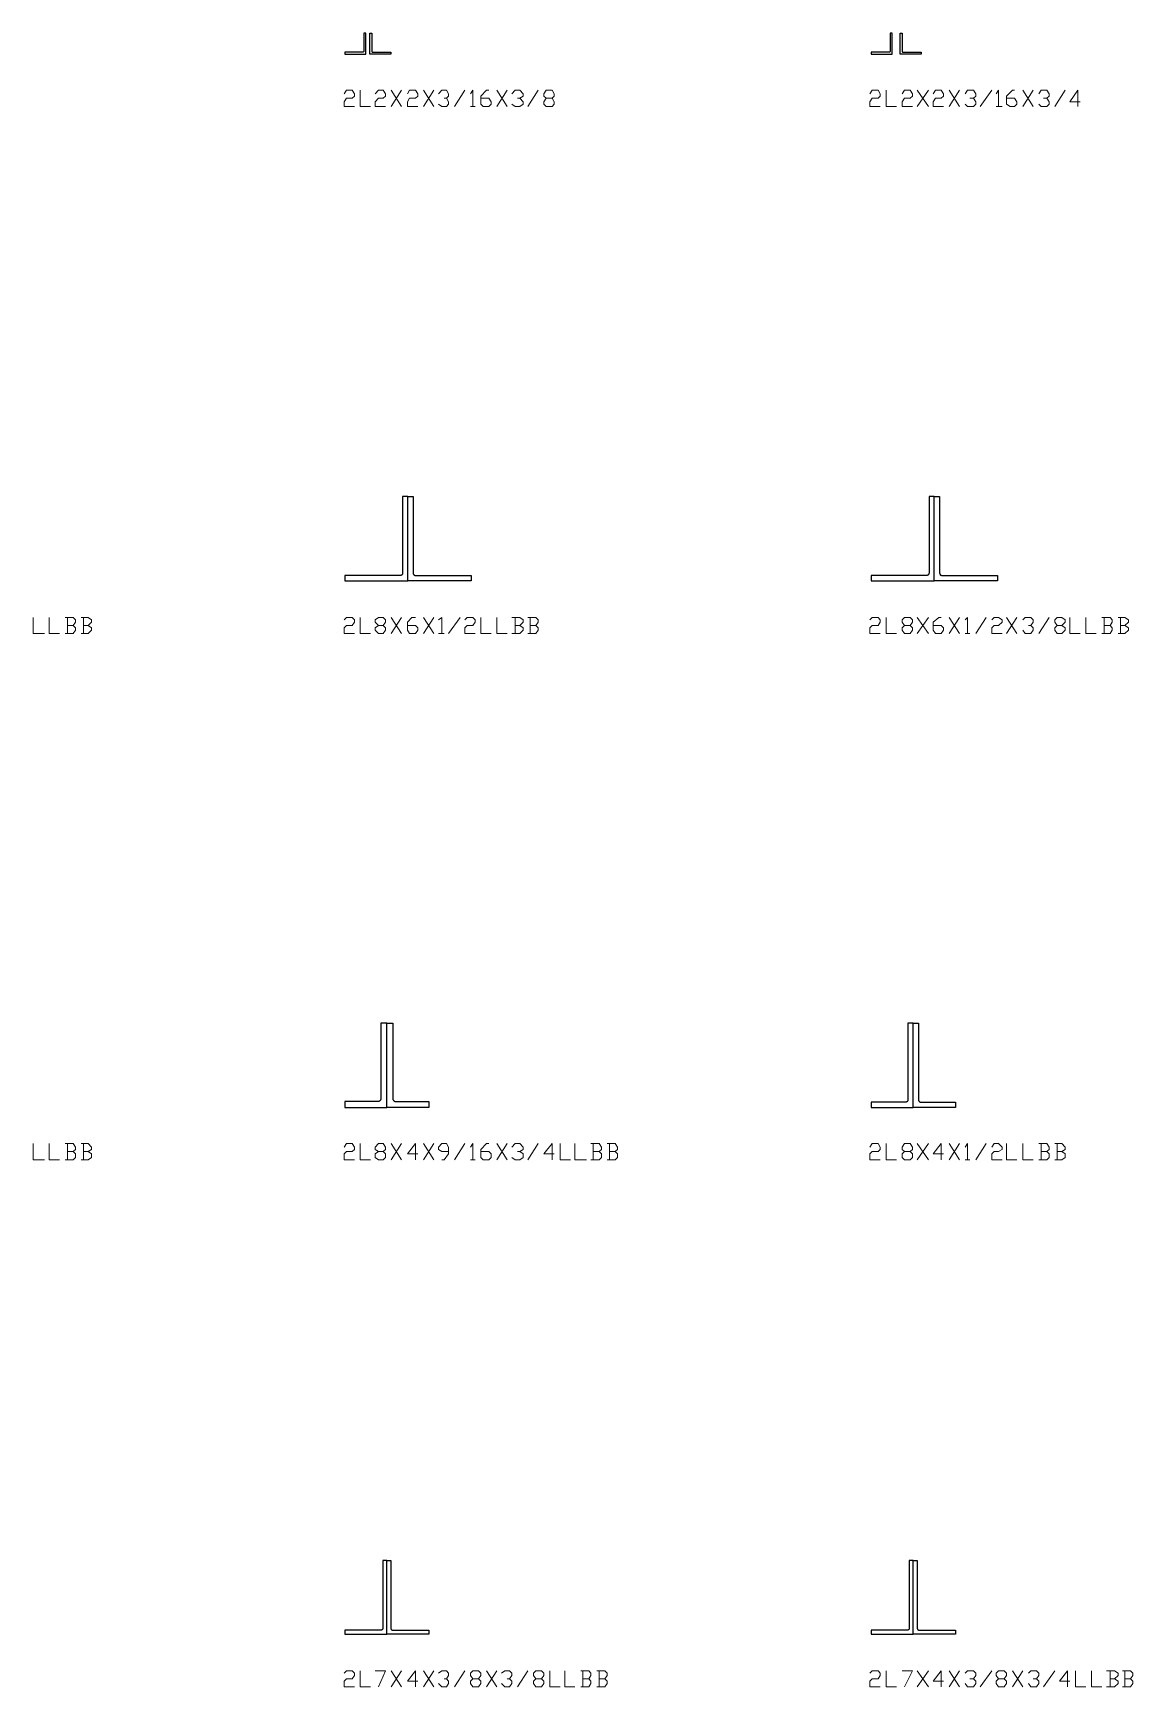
# Model space of a CAD drawing. Header units: inches. Extents: x 0 to 985, y -1555 to 12.
# Drawn here: x 870.4 to 974.9, y -555 to -398 of the extents above; entities that cross this region are included whole.
import ezdxf

# ---------------------------------------------------------------- set-up
doc = ezdxf.new("R2010")
doc.units = ezdxf.units.IN
doc.header["$MEASUREMENT"] = 0
doc.layers.add('AISC_STEEL', color=7, linetype='Continuous')

msp = doc.modelspace()

# ---------------------------------------------------------------- linework, layer by layer
at = {"color": 3, "lineweight": 0}
for points in [[(899.95, -403.76), (900.17, -403.43), (900.71, -403.43), (900.93, -403.76), (900.93, -403.98), (900.71, -404.19), (900.17, -404.19), (899.95, -404.52), (899.95, -404.96), (900.93, -404.96)], [(901.47, -403.43), (901.47, -404.96), (902.46, -404.96)], [(902.89, -403.76), (903.22, -403.43), (903.66, -403.43), (903.87, -403.76), (903.87, -403.98), (903.66, -404.19), (903.22, -404.19), (902.89, -404.52), (902.89, -404.96), (903.87, -404.96)], [(904.42, -404.96), (905.4, -403.43)], [(904.42, -403.43), (905.4, -404.96)], [(905.95, -403.76), (906.16, -403.43), (906.71, -403.43), (906.93, -403.76), (906.93, -403.98), (906.71, -404.19), (906.16, -404.19), (905.95, -404.52), (905.95, -404.96), (906.93, -404.96)], [(907.47, -404.96), (908.45, -403.43)], [(907.47, -403.43), (908.45, -404.96)], [(908.89, -403.76), (909.22, -403.43), (909.65, -403.43), (909.87, -403.76), (909.87, -403.98), (909.65, -404.19), (909.44, -404.19)], [(910.42, -404.96), (911.4, -403.43)], [(911.94, -403.76), (912.16, -403.43), (912.16, -404.96)], [(912.92, -404.19), (913.69, -404.19), (913.91, -404.52), (913.91, -404.74), (913.69, -404.96), (913.14, -404.96), (912.92, -404.74), (912.92, -403.98), (913.47, -403.43), (913.69, -403.43)], [(914.45, -404.96), (915.43, -403.43)], [(914.45, -403.43), (915.43, -404.96)], [(915.87, -403.76), (916.2, -403.43), (916.63, -403.43), (916.96, -403.76), (916.96, -403.98), (916.63, -404.19), (916.41, -404.19)], [(917.4, -404.96), (918.38, -403.43)], [(919.69, -404.19), (919.9, -404.52), (919.9, -404.74), (919.69, -404.96), (919.14, -404.96), (918.92, -404.74), (918.92, -404.52), (919.14, -404.19), (919.69, -404.19), (919.9, -403.98), (919.9, -403.76), (919.69, -403.43), (919.14, -403.43), (918.92, -403.76), (918.92, -403.98), (919.14, -404.19)], [(949.89, -403.76), (950.11, -403.43), (950.66, -403.43), (950.87, -403.76), (950.87, -403.98), (950.66, -404.19), (950.11, -404.19), (949.89, -404.52), (949.89, -404.96), (950.87, -404.96)], [(951.42, -403.43), (951.42, -404.96), (952.4, -404.96)], [(952.95, -403.76), (953.16, -403.43), (953.71, -403.43), (953.93, -403.76), (953.93, -403.98), (953.71, -404.19), (953.16, -404.19), (952.95, -404.52), (952.95, -404.96), (953.93, -404.96)], [(954.36, -404.96), (955.45, -403.43)], [(954.36, -403.43), (955.45, -404.96)], [(955.89, -403.76), (956.11, -403.43), (956.65, -403.43), (956.87, -403.76), (956.87, -403.98), (956.65, -404.19), (956.11, -404.19), (955.89, -404.52), (955.89, -404.96), (956.87, -404.96)], [(957.42, -404.96), (958.4, -403.43)], [(957.42, -403.43), (958.4, -404.96)], [(958.94, -403.76), (959.16, -403.43), (959.71, -403.43), (959.93, -403.76), (959.93, -403.98), (959.71, -404.19), (959.38, -404.19)], [(960.36, -404.96), (961.45, -403.43)], [(961.89, -403.76), (962.11, -403.43), (962.11, -404.96)], [(962.87, -404.19), (963.63, -404.19), (963.85, -404.52), (963.85, -404.74), (963.63, -404.96), (963.2, -404.96), (962.87, -404.74), (962.87, -403.98), (963.42, -403.43), (963.63, -403.43)], [(964.4, -404.96), (965.38, -403.43)], [(964.4, -403.43), (965.38, -404.96)], [(965.92, -403.76), (966.14, -403.43), (966.69, -403.43), (966.91, -403.76), (966.91, -403.98), (966.69, -404.19), (966.36, -404.19)], [(967.45, -404.96), (968.43, -403.43)], [(969.85, -404.52), (968.87, -404.52), (969.63, -403.43), (969.63, -404.96)], [(909.65, -404.19), (909.87, -404.52), (909.87, -404.74), (909.65, -404.96), (909.22, -404.96), (908.89, -404.74)], [(911.94, -404.96), (912.38, -404.96)], [(916.63, -404.19), (916.96, -404.52), (916.96, -404.74), (916.63, -404.96), (916.2, -404.96), (915.87, -404.74)], [(959.71, -404.19), (959.93, -404.52), (959.93, -404.74), (959.71, -404.96), (959.16, -404.96), (958.94, -404.74)], [(961.89, -404.96), (962.43, -404.96)], [(966.69, -404.19), (966.91, -404.52), (966.91, -404.74), (966.69, -404.96), (966.14, -404.96), (965.92, -404.74)], [(870.39, -453.48), (870.39, -455.01), (871.49, -455.01)], [(871.92, -453.48), (871.92, -455.01), (872.9, -455.01)], [(874.21, -454.25), (874.43, -453.92), (874.43, -453.7), (874.21, -453.48), (873.45, -453.48)], [(873.67, -453.48), (873.67, -455.01)], [(875.63, -454.25), (875.96, -453.92), (875.96, -453.7), (875.63, -453.48), (874.98, -453.48)], [(875.19, -453.48), (875.19, -455.01)], [(899.95, -453.7), (900.17, -453.48), (900.71, -453.48), (900.93, -453.7), (900.93, -453.92), (900.71, -454.25), (900.17, -454.25), (899.95, -454.47), (899.95, -455.01), (900.93, -455.01)], [(901.47, -453.48), (901.47, -455.01), (902.46, -455.01)], [(903.66, -454.25), (903.87, -454.47), (903.87, -454.68), (903.66, -455.01), (903.22, -455.01), (902.89, -454.68), (902.89, -454.47), (903.22, -454.25), (903.66, -454.25), (903.87, -453.92), (903.87, -453.7), (903.66, -453.48), (903.22, -453.48), (902.89, -453.7), (902.89, -453.92), (903.22, -454.25)], [(904.42, -455.01), (905.4, -453.48)], [(904.42, -453.48), (905.4, -455.01)], [(905.95, -454.25), (906.71, -454.25), (906.93, -454.47), (906.93, -454.68), (906.71, -455.01), (906.16, -455.01), (905.95, -454.68), (905.95, -453.92), (906.38, -453.48), (906.71, -453.48)], [(907.47, -455.01), (908.45, -453.48)], [(907.47, -453.48), (908.45, -455.01)], [(908.89, -453.7), (909.22, -453.48), (909.22, -455.01)], [(909.87, -455.01), (910.96, -453.48)], [(911.4, -453.7), (911.62, -453.48), (912.16, -453.48), (912.38, -453.7), (912.38, -453.92), (912.16, -454.25), (911.62, -454.25), (911.4, -454.47), (911.4, -455.01), (912.38, -455.01)], [(912.92, -453.48), (912.92, -455.01), (913.91, -455.01)], [(914.45, -453.48), (914.45, -455.01), (915.43, -455.01)], [(916.63, -454.25), (916.96, -453.92), (916.96, -453.7), (916.63, -453.48), (915.87, -453.48)], [(916.2, -453.48), (916.2, -455.01)], [(918.16, -454.25), (918.38, -453.92), (918.38, -453.7), (918.16, -453.48), (917.4, -453.48)], [(917.61, -453.48), (917.61, -455.01)], [(949.89, -453.7), (950.11, -453.48), (950.66, -453.48), (950.87, -453.7), (950.87, -453.92), (950.66, -454.25), (950.11, -454.25), (949.89, -454.47), (949.89, -455.01), (950.87, -455.01)], [(951.42, -453.48), (951.42, -455.01), (952.4, -455.01)], [(953.71, -454.25), (953.93, -454.47), (953.93, -454.68), (953.71, -455.01), (953.16, -455.01), (952.95, -454.68), (952.95, -454.47), (953.16, -454.25), (953.71, -454.25), (953.93, -453.92), (953.93, -453.7), (953.71, -453.48), (953.16, -453.48), (952.95, -453.7), (952.95, -453.92), (953.16, -454.25)], [(954.36, -455.01), (955.45, -453.48)], [(954.36, -453.48), (955.45, -455.01)], [(955.89, -454.25), (956.65, -454.25), (956.87, -454.47), (956.87, -454.68), (956.65, -455.01), (956.11, -455.01), (955.89, -454.68), (955.89, -453.92), (956.44, -453.48), (956.65, -453.48)], [(957.42, -455.01), (958.4, -453.48)], [(957.42, -453.48), (958.4, -455.01)], [(958.94, -453.7), (959.16, -453.48), (959.16, -455.01)], [(959.93, -455.01), (960.91, -453.48)], [(961.45, -453.7), (961.67, -453.48), (962.11, -453.48), (962.43, -453.7), (962.43, -453.92), (962.11, -454.25), (961.67, -454.25), (961.45, -454.47), (961.45, -455.01), (962.43, -455.01)], [(962.87, -455.01), (963.85, -453.48)], [(962.87, -453.48), (963.85, -455.01)], [(964.4, -453.7), (964.62, -453.48), (965.16, -453.48), (965.38, -453.7), (965.38, -453.92), (965.16, -454.25), (964.94, -454.25)], [(965.92, -455.01), (966.91, -453.48)], [(968.1, -454.25), (968.43, -454.47), (968.43, -454.68), (968.1, -455.01), (967.67, -455.01), (967.45, -454.68), (967.45, -454.47), (967.67, -454.25), (968.1, -454.25), (968.43, -453.92), (968.43, -453.7), (968.1, -453.48), (967.67, -453.48), (967.45, -453.7), (967.45, -453.92), (967.67, -454.25)], [(968.87, -453.48), (968.87, -455.01), (969.85, -455.01)], [(970.4, -453.48), (970.4, -455.01), (971.38, -455.01)], [(972.69, -454.25), (972.9, -453.92), (972.9, -453.7), (972.69, -453.48), (971.92, -453.48)], [(972.14, -453.48), (972.14, -455.01)], [(974.1, -454.25), (974.43, -453.92), (974.43, -453.7), (974.1, -453.48), (973.45, -453.48)], [(973.67, -453.48), (973.67, -455.01)], [(873.45, -455.01), (874.21, -455.01), (874.43, -454.68), (874.43, -454.47), (874.21, -454.25), (873.67, -454.25)], [(874.98, -455.01), (875.63, -455.01), (875.96, -454.68), (875.96, -454.47), (875.63, -454.25), (875.19, -454.25)], [(908.89, -455.01), (909.44, -455.01)], [(915.87, -455.01), (916.63, -455.01), (916.96, -454.68), (916.96, -454.47), (916.63, -454.25), (916.2, -454.25)], [(917.4, -455.01), (918.16, -455.01), (918.38, -454.68), (918.38, -454.47), (918.16, -454.25), (917.61, -454.25)], [(958.94, -455.01), (959.38, -455.01)], [(965.16, -454.25), (965.38, -454.47), (965.38, -454.68), (965.16, -455.01), (964.62, -455.01), (964.4, -454.68)], [(971.92, -455.01), (972.69, -455.01), (972.9, -454.68), (972.9, -454.47), (972.69, -454.25), (972.14, -454.25)], [(973.45, -455.01), (974.1, -455.01), (974.43, -454.68), (974.43, -454.47), (974.1, -454.25), (973.67, -454.25)], [(870.39, -503.43), (870.39, -504.96), (871.49, -504.96)], [(871.92, -503.43), (871.92, -504.96), (872.9, -504.96)], [(874.21, -504.19), (874.43, -503.98), (874.43, -503.76), (874.21, -503.43), (873.45, -503.43)], [(873.67, -503.43), (873.67, -504.96)], [(875.63, -504.19), (875.96, -503.98), (875.96, -503.76), (875.63, -503.43), (874.98, -503.43)], [(875.19, -503.43), (875.19, -504.96)], [(899.95, -503.76), (900.17, -503.43), (900.71, -503.43), (900.93, -503.76), (900.93, -503.98), (900.71, -504.19), (900.17, -504.19), (899.95, -504.41), (899.95, -504.96), (900.93, -504.96)], [(901.47, -503.43), (901.47, -504.96), (902.46, -504.96)], [(903.66, -504.19), (903.87, -504.41), (903.87, -504.74), (903.66, -504.96), (903.22, -504.96), (902.89, -504.74), (902.89, -504.41), (903.22, -504.19), (903.66, -504.19), (903.87, -503.98), (903.87, -503.76), (903.66, -503.43), (903.22, -503.43), (902.89, -503.76), (902.89, -503.98), (903.22, -504.19)], [(904.42, -504.96), (905.4, -503.43)], [(904.42, -503.43), (905.4, -504.96)], [(906.93, -504.41), (905.95, -504.41), (906.71, -503.43), (906.71, -504.96)], [(907.47, -504.96), (908.45, -503.43)], [(907.47, -503.43), (908.45, -504.96)], [(909.22, -504.96), (909.44, -504.96), (909.87, -504.41), (909.87, -503.76), (909.65, -503.43), (909.22, -503.43), (908.89, -503.76), (908.89, -503.98), (909.22, -504.19), (909.87, -504.19)], [(910.42, -504.96), (911.4, -503.43)], [(911.94, -503.76), (912.16, -503.43), (912.16, -504.96)], [(912.92, -504.19), (913.69, -504.19), (913.91, -504.41), (913.91, -504.74), (913.69, -504.96), (913.14, -504.96), (912.92, -504.74), (912.92, -503.98), (913.47, -503.43), (913.69, -503.43)], [(914.45, -504.96), (915.43, -503.43)], [(914.45, -503.43), (915.43, -504.96)], [(915.87, -503.76), (916.2, -503.43), (916.63, -503.43), (916.96, -503.76), (916.96, -503.98), (916.63, -504.19), (916.41, -504.19)], [(917.4, -504.96), (918.38, -503.43)], [(919.9, -504.41), (918.92, -504.41), (919.69, -503.43), (919.69, -504.96)], [(920.45, -503.43), (920.45, -504.96), (921.43, -504.96)], [(921.87, -503.43), (921.87, -504.96), (922.96, -504.96)], [(924.16, -504.19), (924.38, -503.98), (924.38, -503.76), (924.16, -503.43), (923.39, -503.43)], [(923.61, -503.43), (923.61, -504.96)], [(925.68, -504.19), (925.9, -503.98), (925.9, -503.76), (925.68, -503.43), (924.92, -503.43)], [(925.14, -503.43), (925.14, -504.96)], [(949.89, -503.76), (950.11, -503.43), (950.66, -503.43), (950.87, -503.76), (950.87, -503.98), (950.66, -504.19), (950.11, -504.19), (949.89, -504.41), (949.89, -504.96), (950.87, -504.96)], [(951.42, -503.43), (951.42, -504.96), (952.4, -504.96)], [(953.71, -504.19), (953.93, -504.41), (953.93, -504.74), (953.71, -504.96), (953.16, -504.96), (952.95, -504.74), (952.95, -504.41), (953.16, -504.19), (953.71, -504.19), (953.93, -503.98), (953.93, -503.76), (953.71, -503.43), (953.16, -503.43), (952.95, -503.76), (952.95, -503.98), (953.16, -504.19)], [(954.36, -504.96), (955.45, -503.43)], [(954.36, -503.43), (955.45, -504.96)], [(956.87, -504.41), (955.89, -504.41), (956.65, -503.43), (956.65, -504.96)], [(957.42, -504.96), (958.4, -503.43)], [(957.42, -503.43), (958.4, -504.96)], [(958.94, -503.76), (959.16, -503.43), (959.16, -504.96)], [(959.93, -504.96), (960.91, -503.43)], [(961.45, -503.76), (961.67, -503.43), (962.11, -503.43), (962.43, -503.76), (962.43, -503.98), (962.11, -504.19), (961.67, -504.19), (961.45, -504.41), (961.45, -504.96), (962.43, -504.96)], [(962.87, -503.43), (962.87, -504.96), (963.85, -504.96)], [(964.4, -503.43), (964.4, -504.96), (965.38, -504.96)], [(966.69, -504.19), (966.91, -503.98), (966.91, -503.76), (966.69, -503.43), (965.92, -503.43)], [(966.14, -503.43), (966.14, -504.96)], [(968.1, -504.19), (968.43, -503.98), (968.43, -503.76), (968.1, -503.43), (967.45, -503.43)], [(967.67, -503.43), (967.67, -504.96)], [(873.45, -504.96), (874.21, -504.96), (874.43, -504.74), (874.43, -504.41), (874.21, -504.19), (873.67, -504.19)], [(874.98, -504.96), (875.63, -504.96), (875.96, -504.74), (875.96, -504.41), (875.63, -504.19), (875.19, -504.19)], [(911.94, -504.96), (912.38, -504.96)], [(916.63, -504.19), (916.96, -504.41), (916.96, -504.74), (916.63, -504.96), (916.2, -504.96), (915.87, -504.74)], [(923.39, -504.96), (924.16, -504.96), (924.38, -504.74), (924.38, -504.41), (924.16, -504.19), (923.61, -504.19)], [(924.92, -504.96), (925.68, -504.96), (925.9, -504.74), (925.9, -504.41), (925.68, -504.19), (925.14, -504.19)], [(958.94, -504.96), (959.38, -504.96)], [(965.92, -504.96), (966.69, -504.96), (966.91, -504.74), (966.91, -504.41), (966.69, -504.19), (966.14, -504.19)], [(967.45, -504.96), (968.1, -504.96), (968.43, -504.74), (968.43, -504.41), (968.1, -504.19), (967.67, -504.19)], [(899.95, -553.7), (900.17, -553.48), (900.71, -553.48), (900.93, -553.7), (900.93, -553.92), (900.71, -554.25), (900.17, -554.25), (899.95, -554.47), (899.95, -555.01), (900.93, -555.01)], [(901.47, -553.48), (901.47, -555.01), (902.46, -555.01)], [(902.89, -553.48), (903.87, -553.48), (903.22, -555.01)], [(904.42, -555.01), (905.4, -553.48)], [(904.42, -553.48), (905.4, -555.01)], [(906.93, -554.47), (905.95, -554.47), (906.71, -553.48), (906.71, -555.01)], [(907.47, -555.01), (908.45, -553.48)], [(907.47, -553.48), (908.45, -555.01)], [(908.89, -553.7), (909.22, -553.48), (909.65, -553.48), (909.87, -553.7), (909.87, -553.92), (909.65, -554.25), (909.44, -554.25)], [(909.65, -554.25), (909.87, -554.47), (909.87, -554.68), (909.65, -555.01), (909.22, -555.01), (908.89, -554.68)], [(910.42, -555.01), (911.4, -553.48)], [(912.71, -554.25), (912.92, -554.47), (912.92, -554.68), (912.71, -555.01), (912.16, -555.01), (911.94, -554.68), (911.94, -554.47), (912.16, -554.25), (912.71, -554.25), (912.92, -553.92), (912.92, -553.7), (912.71, -553.48), (912.16, -553.48), (911.94, -553.7), (911.94, -553.92), (912.16, -554.25)], [(913.47, -555.01), (914.45, -553.48)], [(913.47, -553.48), (914.45, -555.01)], [(914.89, -553.7), (915.22, -553.48), (915.65, -553.48), (915.87, -553.7), (915.87, -553.92), (915.65, -554.25), (915.43, -554.25)], [(915.65, -554.25), (915.87, -554.47), (915.87, -554.68), (915.65, -555.01), (915.22, -555.01), (914.89, -554.68)], [(916.41, -555.01), (917.4, -553.48)], [(918.7, -554.25), (918.92, -554.47), (918.92, -554.68), (918.7, -555.01), (918.16, -555.01), (917.94, -554.68), (917.94, -554.47), (918.16, -554.25), (918.7, -554.25), (918.92, -553.92), (918.92, -553.7), (918.7, -553.48), (918.16, -553.48), (917.94, -553.7), (917.94, -553.92), (918.16, -554.25)], [(919.47, -553.48), (919.47, -555.01), (920.45, -555.01)], [(920.89, -553.48), (920.89, -555.01), (921.87, -555.01)], [(923.18, -554.25), (923.39, -553.92), (923.39, -553.7), (923.18, -553.48), (922.41, -553.48)], [(922.41, -555.01), (923.18, -555.01), (923.39, -554.68), (923.39, -554.47), (923.18, -554.25), (922.63, -554.25)], [(922.63, -553.48), (922.63, -555.01)], [(924.7, -554.25), (924.92, -553.92), (924.92, -553.7), (924.7, -553.48), (923.94, -553.48)], [(923.94, -555.01), (924.7, -555.01), (924.92, -554.68), (924.92, -554.47), (924.7, -554.25), (924.16, -554.25)], [(924.16, -553.48), (924.16, -555.01)], [(949.89, -553.7), (950.11, -553.48), (950.66, -553.48), (950.87, -553.7), (950.87, -553.92), (950.66, -554.25), (950.11, -554.25), (949.89, -554.47), (949.89, -555.01), (950.87, -555.01)], [(951.42, -553.48), (951.42, -555.01), (952.4, -555.01)], [(952.95, -553.48), (953.93, -553.48), (953.16, -555.01)], [(954.36, -555.01), (955.45, -553.48)], [(954.36, -553.48), (955.45, -555.01)], [(956.87, -554.47), (955.89, -554.47), (956.65, -553.48), (956.65, -555.01)], [(957.42, -555.01), (958.4, -553.48)], [(957.42, -553.48), (958.4, -555.01)], [(958.94, -553.7), (959.16, -553.48), (959.71, -553.48), (959.93, -553.7), (959.93, -553.92), (959.71, -554.25), (959.38, -554.25)], [(959.71, -554.25), (959.93, -554.47), (959.93, -554.68), (959.71, -555.01), (959.16, -555.01), (958.94, -554.68)], [(960.36, -555.01), (961.45, -553.48)], [(962.65, -554.25), (962.87, -554.47), (962.87, -554.68), (962.65, -555.01), (962.11, -555.01), (961.89, -554.68), (961.89, -554.47), (962.11, -554.25), (962.65, -554.25), (962.87, -553.92), (962.87, -553.7), (962.65, -553.48), (962.11, -553.48), (961.89, -553.7), (961.89, -553.92), (962.11, -554.25)], [(963.42, -555.01), (964.4, -553.48)], [(963.42, -553.48), (964.4, -555.01)], [(964.94, -553.7), (965.16, -553.48), (965.71, -553.48), (965.92, -553.7), (965.92, -553.92), (965.71, -554.25), (965.38, -554.25)], [(965.71, -554.25), (965.92, -554.47), (965.92, -554.68), (965.71, -555.01), (965.16, -555.01), (964.94, -554.68)], [(966.36, -555.01), (967.45, -553.48)], [(968.87, -554.47), (967.89, -554.47), (968.65, -553.48), (968.65, -555.01)], [(969.41, -553.48), (969.41, -555.01), (970.4, -555.01)], [(970.94, -553.48), (970.94, -555.01), (971.92, -555.01)], [(973.12, -554.25), (973.45, -553.92), (973.45, -553.7), (973.12, -553.48), (972.36, -553.48)], [(972.36, -555.01), (973.12, -555.01), (973.45, -554.68), (973.45, -554.47), (973.12, -554.25), (972.69, -554.25)], [(972.69, -553.48), (972.69, -555.01)], [(974.65, -554.25), (974.87, -553.92), (974.87, -553.7), (974.65, -553.48), (973.88, -553.48)], [(973.88, -555.01), (974.65, -555.01), (974.87, -554.68), (974.87, -554.47), (974.65, -554.25), (974.1, -554.25)], [(974.1, -553.48), (974.1, -555.01)]]:
    msp.add_lwpolyline(points, dxfattribs=at)
at = {"layer": 'AISC_STEEL'}
for points in [[(900, -400), (902, -400), (902, -398), (901.81, -398), (901.81, -399.72), (901.81, -399.73), (901.81, -399.74), (901.8, -399.75), (901.8, -399.76), (901.79, -399.78), (901.78, -399.78), (901.78, -399.79), (901.76, -399.8), (901.75, -399.8), (901.74, -399.81), (901.73, -399.81), (901.72, -399.81), (900, -399.81)], [(904.38, -400), (902.38, -400), (902.38, -398), (902.56, -398), (902.56, -399.72), (902.56, -399.73), (902.57, -399.74), (902.57, -399.75), (902.58, -399.76), (902.58, -399.78), (902.59, -399.78), (902.6, -399.79), (902.61, -399.8), (902.62, -399.8), (902.63, -399.81), (902.64, -399.81), (902.66, -399.81), (904.38, -399.81)], [(950, -400), (952, -400), (952, -398), (951.81, -398), (951.81, -399.72), (951.81, -399.73), (951.81, -399.74), (951.8, -399.75), (951.8, -399.76), (951.79, -399.78), (951.78, -399.78), (951.78, -399.79), (951.76, -399.8), (951.75, -399.8), (951.74, -399.81), (951.73, -399.81), (951.72, -399.81), (950, -399.81)], [(954.75, -400), (952.75, -400), (952.75, -398), (952.94, -398), (952.94, -399.72), (952.94, -399.73), (952.94, -399.74), (952.95, -399.75), (952.95, -399.76), (952.96, -399.78), (952.97, -399.78), (952.97, -399.79), (952.99, -399.8), (953, -399.8), (953.01, -399.81), (953.02, -399.81), (953.03, -399.81), (954.75, -399.81)], [(900, -450), (906, -450), (906, -442), (905.5, -442), (905.5, -449.25), (905.5, -449.28), (905.49, -449.31), (905.49, -449.33), (905.48, -449.36), (905.46, -449.38), (905.45, -449.41), (905.43, -449.43), (905.41, -449.45), (905.38, -449.46), (905.36, -449.48), (905.33, -449.49), (905.31, -449.49), (905.28, -449.5), (905.25, -449.5), (900, -449.5)], [(912, -450), (906, -450), (906, -442), (906.5, -442), (906.5, -449.25), (906.5, -449.28), (906.51, -449.31), (906.51, -449.33), (906.52, -449.36), (906.54, -449.38), (906.55, -449.41), (906.57, -449.43), (906.59, -449.45), (906.62, -449.46), (906.64, -449.48), (906.67, -449.49), (906.69, -449.49), (906.72, -449.5), (906.75, -449.5), (912, -449.5)], [(950, -450), (956, -450), (956, -442), (955.5, -442), (955.5, -449.25), (955.5, -449.28), (955.49, -449.31), (955.49, -449.33), (955.48, -449.36), (955.46, -449.38), (955.45, -449.41), (955.43, -449.43), (955.41, -449.45), (955.38, -449.46), (955.36, -449.48), (955.33, -449.49), (955.31, -449.49), (955.28, -449.5), (955.25, -449.5), (950, -449.5)], [(962, -450), (956, -450), (956, -442), (956.5, -442), (956.5, -449.25), (956.5, -449.28), (956.51, -449.31), (956.51, -449.33), (956.52, -449.36), (956.54, -449.38), (956.55, -449.41), (956.57, -449.43), (956.59, -449.45), (956.62, -449.46), (956.64, -449.48), (956.67, -449.49), (956.69, -449.49), (956.72, -449.5), (956.75, -449.5), (962, -449.5)], [(900, -500), (904, -500), (904, -492), (903.44, -492), (903.44, -499.16), (903.44, -499.18), (903.43, -499.21), (903.42, -499.24), (903.41, -499.27), (903.4, -499.3), (903.38, -499.32), (903.36, -499.34), (903.34, -499.36), (903.32, -499.38), (903.3, -499.4), (903.27, -499.41), (903.24, -499.42), (903.21, -499.43), (903.18, -499.44), (903.16, -499.44), (900, -499.44)], [(908, -500), (904, -500), (904, -492), (904.56, -492), (904.56, -499.16), (904.56, -499.18), (904.57, -499.21), (904.58, -499.24), (904.59, -499.27), (904.6, -499.3), (904.62, -499.32), (904.64, -499.34), (904.66, -499.36), (904.68, -499.38), (904.7, -499.4), (904.73, -499.41), (904.76, -499.42), (904.79, -499.43), (904.82, -499.44), (904.84, -499.44), (908, -499.44)], [(950, -500), (954, -500), (954, -492), (953.5, -492), (953.5, -499.25), (953.5, -499.28), (953.49, -499.31), (953.49, -499.33), (953.48, -499.36), (953.46, -499.38), (953.45, -499.41), (953.43, -499.43), (953.41, -499.45), (953.38, -499.46), (953.36, -499.48), (953.33, -499.49), (953.31, -499.49), (953.28, -499.5), (953.25, -499.5), (950, -499.5)], [(958, -500), (954, -500), (954, -492), (954.5, -492), (954.5, -499.25), (954.5, -499.28), (954.51, -499.31), (954.51, -499.33), (954.52, -499.36), (954.54, -499.38), (954.55, -499.41), (954.57, -499.43), (954.59, -499.45), (954.62, -499.46), (954.64, -499.48), (954.67, -499.49), (954.69, -499.49), (954.72, -499.5), (954.75, -499.5), (958, -499.5)], [(900, -550), (904, -550), (904, -543), (903.62, -543), (903.62, -549.44), (903.62, -549.46), (903.62, -549.49), (903.61, -549.51), (903.6, -549.53), (903.59, -549.55), (903.57, -549.57), (903.55, -549.59), (903.53, -549.6), (903.51, -549.61), (903.49, -549.62), (903.46, -549.62), (903.44, -549.62), (900, -549.62)], [(908, -550), (904, -550), (904, -543), (904.38, -543), (904.38, -549.44), (904.38, -549.46), (904.38, -549.49), (904.39, -549.51), (904.4, -549.53), (904.41, -549.55), (904.43, -549.57), (904.45, -549.59), (904.47, -549.6), (904.49, -549.61), (904.51, -549.62), (904.54, -549.62), (904.56, -549.62), (908, -549.62)], [(950, -550), (954, -550), (954, -543), (953.62, -543), (953.62, -549.44), (953.62, -549.46), (953.62, -549.49), (953.61, -549.51), (953.6, -549.53), (953.59, -549.55), (953.57, -549.57), (953.55, -549.59), (953.53, -549.6), (953.51, -549.61), (953.49, -549.62), (953.46, -549.62), (953.44, -549.62), (950, -549.62)], [(958, -550), (954, -550), (954, -543), (954.38, -543), (954.38, -549.44), (954.38, -549.46), (954.38, -549.49), (954.39, -549.51), (954.4, -549.53), (954.41, -549.55), (954.43, -549.57), (954.45, -549.59), (954.47, -549.6), (954.49, -549.61), (954.51, -549.62), (954.54, -549.62), (954.56, -549.62), (958, -549.62)]]:
    msp.add_lwpolyline(points, close=True, dxfattribs=at)

doc.saveas('drawing.dxf')
